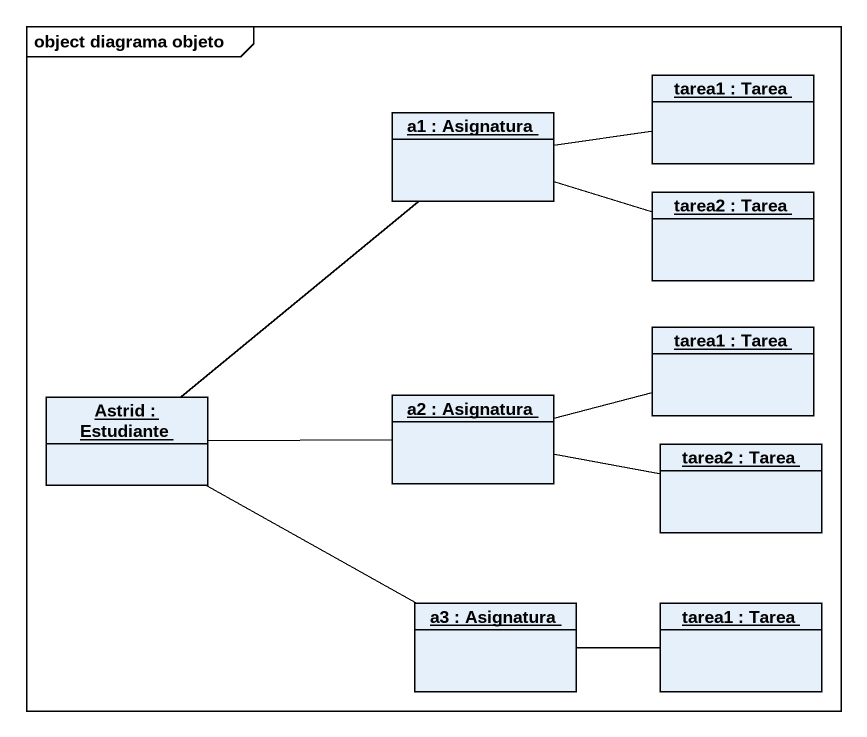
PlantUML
@startuml
mainframe object diagrama objeto
hide circle
hide empty members
object "tarea1 : Tarea" as tarea1
object "a1 : Asignatura" as a1
object "tarea2 : Tarea" as tarea2
object "Astrid : Estudiante" as Astrid
object "a2 : Asignatura" as a2
object "tarea1 : Tarea" as tarea1_2
object "tarea2 : Tarea" as tarea2_2
object "a3 : Asignatura" as a3
object "tarea1 : Tarea" as tarea1_3
a1 -right- tarea1
a1 -right- tarea2
Astrid -up- a1
Astrid -right- a2
Astrid -right- a3
a2 -right- tarea1_2
a2 -right- tarea2_2
a3 -right- tarea1_3
@enduml
